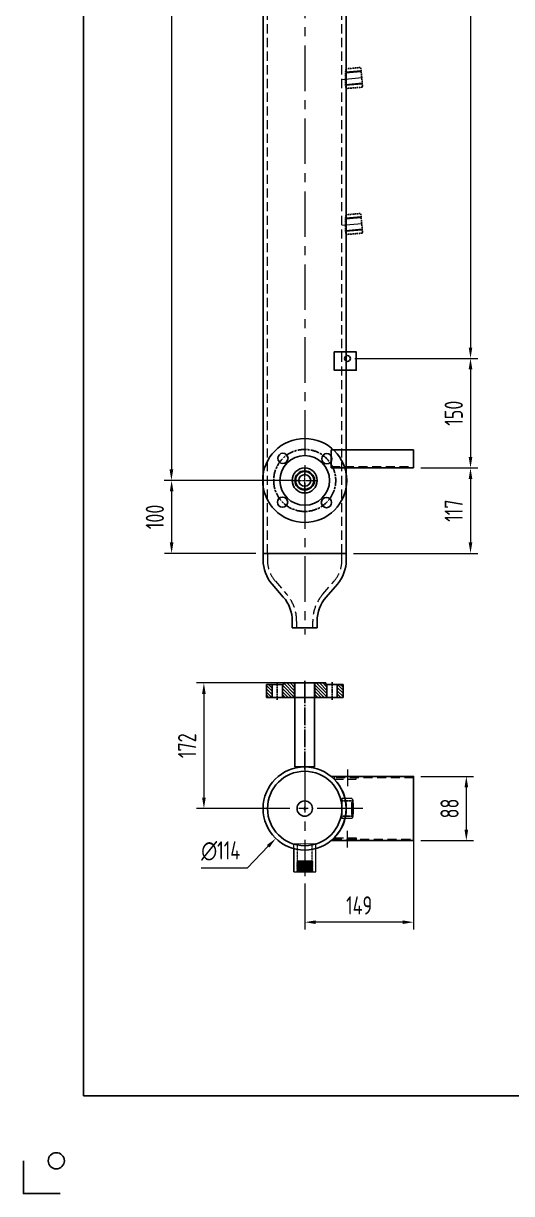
# Model space of a CAD drawing. Header units: millimetres. Extents: x -46397 to 283259, y -8690 to 23983.
# Drawn here: x 220243 to 220911, y -2453 to -850 of the extents above; entities that cross this region are included whole.
import ezdxf

# ---------------------------------------------------------------- set-up
doc = ezdxf.new("R2010")
doc.units = ezdxf.units.MM
for name, pattern in [('ACAD_ISO04W100', [30, 24, -3, 0, -3]), ('ACISOTGL', [3, 2, -1]), ('AM_ISO08W050', [18, 12, -1.5, 3, -1.5]), ('AM_ISO08W050x2', [9, 6, -0.75, 1.5, -0.75]), ('CENTER', [2, 1.25, -0.25, 0.25, -0.25]), ('HIDDEN', [0.375, 0.25, -0.125])]:
    doc.linetypes.add(name, pattern=pattern)
doc.layers.get('Defpoints').update_dxf_attribs({"lineweight": 0})
doc.layers.add('7. DUONG KHUAT', color=4, linetype='ACISOTGL')
for name, color, linetype, lineweight in [('AM_5', 3, 'Continuous', 25), ('AM_7', 4, 'AM_ISO08W050', 25), ('Dtext', 255, 'Continuous', 20), ('Long_AM_Hidden', 4, 'HIDDEN', 9), ('Long_AM_Visible', 30, 'Continuous', 25), ('Long_Centerline', 1, 'CENTER', 9), ('Long_Dim', 3, 'Continuous', 9)]:
    doc.layers.add(name, color=color, linetype=linetype, lineweight=lineweight)
doc.styles.add('Chu va so', font='arial.ttf')
doc.styles.add('GHI CHÚ 3', font='isocp_IV25.ttf', dxfattribs={"width": 0.8})
doc.styles.add('TCVN', font='arial.ttf')
doc.dimstyles.new('Vuong_DIM', dxfattribs={"dimtxt": 2.5, "dimasz": 2.3, "dimexe": 1.25, "dimexo": 0, "dimtad": 1, "dimtoh": 1, "dimdec": 0, "dimdsep": 46, "dimtxsty": 'GHI CHÚ 3', "dimcen": 2.3, "dimclrd": 9, "dimclre": 9, "dimclrt": 2, "dimadec": 0, "dimazin": 0, "dimtm": 1e-09, "dimtfac": 1, "dimtdec": 0, "dimtofl": 0, "dimtmove": 1, "dimatfit": 3, "dimfxl": 1, "dimtfill": 1, "dimlwd": 9, "dimlwe": 9, "dimarcsym": 1})

# ---------------------------------------------------------------- blocks, each defined once
blk = doc.blocks.new('fsdfsdfretr')
at = {"color": 0, "linetype": 'Continuous', "lineweight": 0}
for p, q in [((-7.4, 13.5), (6, 13.5)), ((6, 13.5), (6, -13.5)), ((-7.4, -13.5), (6, -13.5))]:
    blk.add_line(p, q, dxfattribs=at)
at = {"color": 7, "linetype": 'HIDDEN'}
blk.add_lwpolyline([(-8.3, 10.5), (6, 10.5), (6, -10.5), (-8.3, -10.5)], dxfattribs=at)
at = {"color": 0, "linetype": 'Continuous', "lineweight": 0}
for centre, major_axis, ratio, start_param, end_param in [((-8.3, 0), (0, 10.5), 0.074708, -1.570796, 4.712389), ((-7.4, 0), (0, 13.5), 0.087156, 0.000009, 0.007654), ((-7.4, 0), (0, -13.5), 0.087156, -0.007654, -0.000009)]:
    blk.add_ellipse(centre, major_axis=major_axis, ratio=ratio, start_param=start_param, end_param=end_param, dxfattribs=at)
blk.add_open_spline([(-7.4, 13.5), (-7.6, 13.5), (-7.8, 13.4), (-8, 13.3), (-8.1, 13.2), (-8.3, 13), (-8.4, 12.9), (-8.6, 12.3), (-8.7, 11.9), (-8.9, 10.6), (-9.1, 9.6), (-9.2, 7.5), (-9.3, 6.3), (-9.4, 3.8), (-9.4, 2.5), (-9.4, -0.2), (-9.4, -1.6), (-9.4, -4.2), (-9.3, -5.5), (-9.2, -7.8), (-9.1, -8.9), (-8.9, -10.7), (-8.8, -11.4), (-8.6, -12.2), (-8.6, -12.5), (-8.4, -12.8), (-8.3, -13), (-8.1, -13.2), (-8, -13.3), (-7.8, -13.4), (-7.6, -13.5), (-7.4, -13.5)], degree=3, knots=[0.007654, 0.007654, 0.007654, 0.007654, 0.047131, 0.047131, 0.094356, 0.094356, 0.17345, 0.17345, 0.468643, 0.468643, 0.832062, 0.832062, 1.159941, 1.159941, 1.483259, 1.483259, 1.805515, 1.805515, 2.128048, 2.128048, 2.45265, 2.45265, 2.786241, 2.786241, 2.96009, 2.96009, 3.047014, 3.047014, 3.086684, 3.086684, 3.133938, 3.133938, 3.133938, 3.133938], dxfattribs=at)
blk = doc.blocks.new('*U2574')
at = {"color": 1, "linetype": 'ACAD_ISO04W100'}
blk.add_line((0, 118), (0, -3), dxfattribs=at)
at = {"color": 2}
blk.add_lwpolyline([(13.35, 0), (13.35, 115), (-13.35, 115), (-13.35, 0)], close=True, dxfattribs=at)
blk = doc.blocks.new('*U2573')
h = blk.add_hatch()
h.set_pattern_fill('ANSI31', color=1, angle=-90)
h.set_pattern_definition([(315, (19, -13), (2.24506, 2.24506), [])])
h.paths.add_polyline_path([(13, 9.5), (13, 17.5), (-5, 17.5), (-5, 16), (-7, 16), (-7, 0.75), (13, 0.75)])
h.paths.add_polyline_path([(13, 31.5), (13, 39.5), (-5, 39.5), (-5, 31.5)])
h.paths.add_polyline_path([(-7, -26.75), (-7, -42), (-5, -42), (-5, -43.5), (13, -43.5), (13, -35.5), (13, -26.75)])
h.paths.add_polyline_path([(-5, -57.5), (-5, -65.5), (13, -65.5), (13, -57.5)])
for p, q in [((-5, 16), (-5, 39.5)), ((-5, 39.5), (13, 39.5)), ((13, 39.5), (13, 9.5)), ((13, 31.5), (-5, 31.5)), ((13, 17.5), (-5, 17.5)), ((-7, 0.75), (-7, 16)), ((-7, 16), (-5, 16)), ((13, 0.75), (-7, 0.75)), ((-7, 0.75), (-7, -26.75)), ((13, 9.5), (13, 0.75)), ((13, 0.75), (13, -26.75)), ((13, -26.75), (-7, -26.75)), ((-7, -26.75), (-7, -42)), ((13, -35.5), (13, -26.75)), ((-7, -42), (-5, -42)), ((-5, -42), (-5, -65.5)), ((13, -43.5), (-5, -43.5)), ((13, -65.5), (13, -35.5)), ((13, -57.5), (-5, -57.5)), ((-5, -65.5), (13, -65.5))]:
    blk.add_line(p, q)
at = {"layer": 'AM_7', "linetype": 'AM_ISO08W050x2'}
for p, q in [((-8, 24.5), (16, 24.5)), ((-8, -50.5), (16, -50.5))]:
    blk.add_line(p, q, dxfattribs=at)
at = {"layer": 'AM_7'}
blk.add_line((15.88, -13), (-10, -13), dxfattribs=at)
blk = doc.blocks.new('erdgcxvb')
at = {"xscale": -1, "rotation": 180}
blk.add_blockref('*U2573', (-136, -13), dxfattribs=at)
at = {"rotation": 270}
blk.add_blockref('*U2574', (-143, 0), dxfattribs=at)
blk = doc.blocks.new('fzxcvc')
at = {"color": 0, "linetype": 'ByBlock', "lineweight": 5, "ltscale": 20}
for p, q in [((-15.2, -86.8), (-15.2, -48.5)), ((-15.2, -48.5), (14.8, -48.6)), ((14.8, -86.9), (14.8, -48.6)), ((14.8, -54.8), (14.8, -86.9)), ((-10.7, -72.5), (-10.7, -73)), ((-10.7, -74), (-10.7, -74.5)), ((-10.7, -75.5), (-10.7, -76)), ((-10.7, -77), (-10.7, -77.5)), ((-10.7, -78.5), (-10.7, -79)), ((-10.7, -80), (-10.7, -80.5)), ((-7.6, -72), (-7.6, -72.3)), ((-7.6, -72), (10.3, -72.1)), ((10.3, -73.8), (10.2, -73.8)), ((10.3, -75.3), (10.2, -75.3)), ((10.3, -79.8), (10.2, -79.8)), ((10.3, -72.3), (10.3, -72.1)), ((10.3, -73.8), (10.3, -73.3)), ((10.3, -75.3), (10.3, -74.8)), ((10.3, -76.8), (10.3, -76.3)), ((10.3, -78.3), (10.3, -77.8)), ((10.3, -79.8), (10.3, -79.3)), ((14.8, -86.9), (-15.2, -86.8)), ((-10.7, -81.5), (-10.7, -82)), ((-10.7, -83), (-10.7, -83.5)), ((-10.7, -84.5), (-10.7, -85)), ((-10.7, -86), (-10.7, -86.8)), ((10.3, -85.8), (10.2, -85.8)), ((10.3, -81.3), (10.3, -80.8)), ((10.3, -82.8), (10.3, -82.3)), ((10.3, -84.3), (10.3, -83.8)), ((10.3, -85.8), (10.3, -85.3))]:
    blk.add_line(p, q, dxfattribs=at)
at = {"color": 3, "linetype": 'HIDDEN', "lineweight": 5}
for p, q in [((-10.2, -86.8), (-10.2, -48.5)), ((9.8, -86.8), (9.8, -48.6))]:
    blk.add_line(p, q, dxfattribs=at)
at = {"color": 0, "linetype": 'ByBlock', "lineweight": 5, "ltscale": 20}
for points, knots in [([(10.2, -72.3), (10.1, -72.3), (10, -72.4), (9, -72.4), (7.3, -72.5), (5.1, -72.5), (2.5, -72.6), (-0.2, -72.7), (-3, -72.7), (-5.5, -72.8), (-7.7, -72.8), (-9.4, -72.9), (-10.4, -72.9), (-10.8, -73), (-10.7, -73), (-10.6, -73)], [0, 0, 0, 0, 0.064579, 0.148942, 0.231863, 0.314785, 0.399147, 0.482069, 0.56499, 0.649353, 0.732274, 0.815195, 0.899558, 0.98248, 1, 1, 1, 1]), ([(10.3, -73.8), (10.2, -73.8), (10.1, -73.9), (9, -73.9), (7.3, -74), (5.1, -74), (2.5, -74.1), (-0.2, -74.2), (-3, -74.2), (-5.5, -74.3), (-7.7, -74.3), (-9.4, -74.4), (-10.4, -74.4), (-10.8, -74.5), (-10.7, -74.5), (-10.6, -74.5)], [0, 0, 0, 0, 0.0814298, 0.1642746, 0.2457042, 0.3271338, 0.4099784, 0.4914082, 0.5728379, 0.6556826, 0.7371121, 0.8185417, 0.9013865, 0.9828163, 1, 1, 1, 1]), ([(10.3, -75.3), (10.2, -75.3), (10.1, -75.4), (9, -75.4), (7.3, -75.5), (5.1, -75.5), (2.5, -75.6), (-0.2, -75.7), (-3, -75.7), (-5.5, -75.8), (-7.7, -75.8), (-9.4, -75.9), (-10.4, -75.9), (-10.8, -76), (-10.7, -76), (-10.6, -76)], [0, 0, 0, 0, 0.081405, 0.164225, 0.24563, 0.327035, 0.409855, 0.49126, 0.572665, 0.655485, 0.73689, 0.818295, 0.901115, 0.98252, 1, 1, 1, 1]), ([(10.2, -76.8), (10.1, -76.8), (10, -76.9), (9, -76.9), (7.3, -77), (5.1, -77), (2.5, -77.1), (-0.2, -77.2), (-3, -77.2), (-5.5, -77.3), (-7.7, -77.3), (-9.4, -77.4), (-10.4, -77.4), (-10.8, -77.5), (-10.7, -77.5), (-10.6, -77.5)], [0, 0, 0, 0, 0.065128, 0.149367, 0.232166, 0.314966, 0.399204, 0.482004, 0.564804, 0.649042, 0.731842, 0.814641, 0.89888, 0.98168, 1, 1, 1, 1]), ([(10.2, -78.3), (10.1, -78.3), (10, -78.4), (9, -78.4), (7.3, -78.5), (5.1, -78.5), (2.5, -78.6), (-0.2, -78.7), (-3, -78.7), (-5.5, -78.8), (-7.7, -78.8), (-9.4, -78.9), (-10.5, -78.9), (-10.8, -79), (-10.7, -79), (-10.7, -79)], [0, 0, 0, 0, 0.065198, 0.149435, 0.232232, 0.315029, 0.399265, 0.482063, 0.56486, 0.649097, 0.731894, 0.814691, 0.898927, 0.981725, 1, 1, 1, 1]), ([(10.3, -79.8), (10.2, -79.8), (10.1, -79.9), (9, -79.9), (7.3, -80), (5.1, -80), (2.5, -80.1), (-0.2, -80.2), (-3, -80.2), (-5.5, -80.3), (-7.7, -80.3), (-9.4, -80.4), (-10.5, -80.4), (-10.9, -80.5), (-10.7, -80.5), (-10.7, -80.5)], [0, 0, 0, 0, 0.081399, 0.164213, 0.245612, 0.327011, 0.409825, 0.491224, 0.572623, 0.655437, 0.736836, 0.818235, 0.901049, 0.982448, 1, 1, 1, 1]), ([(-9.4, -72), (-9.7, -72.1), (-10.1, -72.2), (-10.5, -72.4), (-10.7, -72.5)], [0, 0, 0, 0, 0.499955, 1, 1, 1, 1]), ([(-7.6, -72.3), (-8.2, -72.3), (-9.4, -72.4), (-10.5, -72.4), (-10.6, -72.5), (-10.7, -72.5)], [0, 0, 0, 0, 0.331413, 0.668586, 1, 1, 1, 1]), ([(-10.7, -73), (-10.5, -73.1), (-10.1, -73.3), (-9.7, -73.4), (-9.5, -73.5)], [0, 0, 0, 0, 0.514645, 1, 1, 1, 1]), ([(10.2, -73.3), (10.2, -73.3), (10.4, -73.3), (10, -73.4), (9, -73.4), (7.3, -73.5), (5.1, -73.5), (2.5, -73.6), (-0.2, -73.7), (-3, -73.7), (-5.5, -73.8), (-7.7, -73.8), (-9.4, -73.9), (-10.5, -73.9), (-10.7, -74), (-10.7, -74)], [0, 0, 0, 0, 0.01708, 0.098518, 0.181372, 0.26281, 0.344248, 0.427101, 0.50854, 0.589978, 0.672832, 0.75427, 0.835708, 0.918562, 1, 1, 1, 1]), ([(-9.5, -73.5), (-9.7, -73.6), (-10.1, -73.7), (-10.5, -73.9), (-10.7, -74)], [0, 0, 0, 0, 0.499955, 1, 1, 1, 1]), ([(-10.7, -74.5), (-10.5, -74.6), (-10.1, -74.8), (-9.7, -74.9), (-9.5, -75)], [0, 0, 0, 0, 0.514606, 1, 1, 1, 1]), ([(10.2, -74.8), (10.2, -74.8), (10.4, -74.8), (10, -74.9), (9, -74.9), (7.3, -75), (5.1, -75), (2.5, -75.1), (-0.2, -75.2), (-3, -75.2), (-5.5, -75.3), (-7.7, -75.3), (-9.4, -75.4), (-10.5, -75.4), (-10.7, -75.5), (-10.7, -75.5)], [0, 0, 0, 0, 0.01708, 0.098518, 0.181372, 0.26281, 0.344248, 0.427101, 0.50854, 0.589978, 0.672832, 0.75427, 0.835708, 0.918562, 1, 1, 1, 1]), ([(-9.5, -75), (-9.7, -75.1), (-10.1, -75.2), (-10.5, -75.4), (-10.7, -75.5)], [0, 0, 0, 0, 0.499955, 1, 1, 1, 1]), ([(-10.7, -76), (-10.5, -76.1), (-10.1, -76.3), (-9.7, -76.4), (-9.5, -76.5)], [0, 0, 0, 0, 0.514783, 1, 1, 1, 1]), ([(10.2, -76.3), (10.2, -76.3), (10.4, -76.3), (10, -76.4), (9, -76.4), (7.3, -76.5), (5.1, -76.5), (2.5, -76.6), (-0.2, -76.7), (-3, -76.7), (-5.5, -76.8), (-7.7, -76.8), (-9.4, -76.9), (-10.5, -76.9), (-10.7, -77), (-10.7, -77)], [0, 0, 0, 0, 0.01708, 0.098518, 0.181372, 0.26281, 0.344248, 0.427101, 0.50854, 0.589978, 0.672832, 0.75427, 0.835708, 0.918562, 1, 1, 1, 1]), ([(-9.5, -76.5), (-9.7, -76.6), (-10.1, -76.7), (-10.5, -76.9), (-10.7, -77)], [0, 0, 0, 0, 0.499955, 1, 1, 1, 1]), ([(-10.7, -77.5), (-10.5, -77.6), (-10.1, -77.8), (-9.7, -77.9), (-9.5, -78)], [0, 0, 0, 0, 0.515206, 1, 1, 1, 1]), ([(10.2, -77.8), (10.2, -77.8), (10.4, -77.8), (10, -77.9), (9, -77.9), (7.3, -78), (5.1, -78), (2.5, -78.1), (-0.2, -78.2), (-3, -78.2), (-5.5, -78.3), (-7.7, -78.3), (-9.4, -78.4), (-10.5, -78.4), (-10.7, -78.5), (-10.7, -78.5)], [0, 0, 0, 0, 0.01708, 0.098518, 0.181372, 0.26281, 0.344248, 0.427101, 0.50854, 0.589978, 0.672832, 0.75427, 0.835708, 0.918562, 1, 1, 1, 1]), ([(-9.5, -78), (-9.7, -78.1), (-10.1, -78.2), (-10.5, -78.4), (-10.7, -78.5)], [0, 0, 0, 0, 0.499955, 1, 1, 1, 1]), ([(-10.7, -79), (-10.5, -79.1), (-10.1, -79.3), (-9.7, -79.4), (-9.5, -79.5)], [0, 0, 0, 0, 0.515199, 1, 1, 1, 1]), ([(10.2, -79.3), (10.2, -79.3), (10.4, -79.3), (10, -79.4), (9, -79.4), (7.3, -79.5), (5.1, -79.5), (2.5, -79.6), (-0.2, -79.7), (-3, -79.7), (-5.5, -79.8), (-7.7, -79.8), (-9.4, -79.9), (-10.5, -79.9), (-10.7, -80), (-10.7, -80)], [0, 0, 0, 0, 0.01708, 0.098518, 0.181372, 0.26281, 0.344248, 0.427101, 0.50854, 0.589978, 0.672832, 0.75427, 0.835708, 0.918562, 1, 1, 1, 1]), ([(-9.5, -79.5), (-9.7, -79.6), (-10.1, -79.7), (-10.5, -79.9), (-10.7, -80)], [0, 0, 0, 0, 0.499955, 1, 1, 1, 1]), ([(-9.5, -72), (-9.4, -72), (-9.3, -72.1), (-8.6, -72.1), (-7.8, -72.2), (-7.6, -72.2)], [0, 0, 0, 0, 0.4143863, 0.8359752, 1, 1, 1, 1]), ([(-9.4, -72), (-9.4, -72), (-9.3, -72), (-8.4, -72), (-7.4, -72), (-7.1, -72)], [0, 0, 0, 0, 0.343026, 0.767535, 1, 1, 1, 1]), ([(9, -72.8), (8.9, -72.8), (8.8, -72.9), (7.9, -72.9), (6.4, -73), (4.5, -73), (2.2, -73.1), (-0.2, -73.2), (-2.6, -73.2), (-4.9, -73.3), (-6.8, -73.3), (-8.3, -73.4), (-9.2, -73.4), (-9.3, -73.5), (-9.4, -73.5)], [0, 0, 0, 0, 0.065201, 0.152956, 0.239212, 0.325468, 0.413223, 0.499479, 0.585735, 0.67349, 0.759746, 0.846002, 0.933757, 1, 1, 1, 1]), ([(9, -74.3), (8.9, -74.3), (8.8, -74.4), (7.9, -74.4), (6.4, -74.5), (4.5, -74.5), (2.2, -74.6), (-0.2, -74.7), (-2.6, -74.7), (-4.9, -74.8), (-6.8, -74.8), (-8.3, -74.9), (-9.2, -74.9), (-9.3, -75), (-9.4, -75)], [0, 0, 0, 0, 0.065577, 0.153296, 0.239518, 0.325739, 0.413459, 0.49968, 0.585901, 0.673621, 0.759842, 0.846064, 0.933783, 1, 1, 1, 1]), ([(9, -75.8), (8.9, -75.8), (8.8, -75.9), (7.9, -75.9), (6.4, -76), (4.5, -76), (2.2, -76.1), (-0.2, -76.2), (-2.6, -76.2), (-4.9, -76.3), (-6.8, -76.3), (-8.3, -76.4), (-9.2, -76.4), (-9.4, -76.5), (-9.4, -76.5)], [0, 0, 0, 0, 0.065946, 0.15363, 0.239818, 0.326005, 0.41369, 0.499878, 0.586065, 0.67375, 0.759937, 0.846125, 0.933809, 1, 1, 1, 1]), ([(8.9, -77.3), (8.9, -77.3), (8.8, -77.4), (7.9, -77.4), (6.4, -77.5), (4.5, -77.5), (2.2, -77.6), (-0.2, -77.7), (-2.6, -77.7), (-4.9, -77.8), (-6.8, -77.8), (-8.3, -77.9), (-9.2, -77.9), (-9.4, -78), (-9.4, -78)], [0, 0, 0, 0, 0.065808, 0.153505, 0.239706, 0.325905, 0.413604, 0.499804, 0.586004, 0.673702, 0.759902, 0.846102, 0.9338, 1, 1, 1, 1]), ([(8.9, -78.8), (8.9, -78.8), (8.8, -78.9), (7.9, -78.9), (6.4, -79), (4.4, -79), (2.2, -79.1), (-0.2, -79.2), (-2.7, -79.2), (-4.9, -79.3), (-6.8, -79.3), (-8.3, -79.4), (-9.2, -79.4), (-9.4, -79.5), (-9.4, -79.5)], [0, 0, 0, 0, 0.065849, 0.153543, 0.239739, 0.325935, 0.41363, 0.499826, 0.586022, 0.673716, 0.759912, 0.846109, 0.933802, 1, 1, 1, 1]), ([(9, -72.8), (9.2, -72.7), (9.6, -72.6), (10.1, -72.4), (10.3, -72.3)], [0, 0, 0, 0, 0.499952, 1, 1, 1, 1]), ([(9, -74.3), (9.2, -74.2), (9.6, -74.1), (10.1, -73.9), (10.3, -73.8)], [0, 0, 0, 0, 0.499954, 1, 1, 1, 1]), ([(10.3, -74.8), (10.1, -74.7), (9.7, -74.5), (9.2, -74.4), (9, -74.3)], [0, 0, 0, 0, 0.514462, 1, 1, 1, 1]), ([(9, -75.8), (9.2, -75.7), (9.6, -75.6), (10.1, -75.4), (10.3, -75.3)], [0, 0, 0, 0, 0.499955, 1, 1, 1, 1]), ([(10.3, -76.3), (10.1, -76.2), (9.6, -76), (9.2, -75.9), (9, -75.8)], [0, 0, 0, 0, 0.514464, 1, 1, 1, 1]), ([(9, -77.3), (9.2, -77.2), (9.6, -77.1), (10, -76.9), (10.3, -76.8)], [0, 0, 0, 0, 0.499952, 1, 1, 1, 1]), ([(10.3, -77.8), (10, -77.7), (9.6, -77.5), (9.2, -77.4), (9, -77.3)], [0, 0, 0, 0, 0.514464, 1, 1, 1, 1]), ([(9, -78.8), (9.2, -78.7), (9.6, -78.6), (10, -78.4), (10.3, -78.3)], [0, 0, 0, 0, 0.499951, 1, 1, 1, 1]), ([(10.3, -79.3), (10, -79.2), (9.6, -79), (9.2, -78.9), (9, -78.8)], [0, 0, 0, 0, 0.514464, 1, 1, 1, 1]), ([(9, -80.3), (9.2, -80.2), (9.6, -80.1), (10, -79.9), (10.3, -79.8)], [0, 0, 0, 0, 0.499951, 1, 1, 1, 1]), ([(10.3, -73.3), (10.1, -73.2), (9.7, -73), (9.2, -72.9), (9.1, -72.8)], [0, 0, 0, 0, 0.514459, 1, 1, 1, 1]), ([(10.2, -81.3), (10.1, -81.3), (10, -81.4), (8.9, -81.4), (7.3, -81.5), (5.1, -81.5), (2.5, -81.6), (-0.2, -81.7), (-3, -81.7), (-5.5, -81.8), (-7.7, -81.8), (-9.4, -81.9), (-10.5, -81.9), (-10.9, -82), (-10.7, -82), (-10.7, -82)], [0, 0, 0, 0, 0.065341, 0.149625, 0.232469, 0.315313, 0.399597, 0.482441, 0.565285, 0.649569, 0.732413, 0.815257, 0.899541, 0.982385, 1, 1, 1, 1]), ([(10.2, -82.8), (10.1, -82.8), (10, -82.9), (8.9, -82.9), (7.3, -83), (5.1, -83), (2.5, -83.1), (-0.2, -83.2), (-3, -83.2), (-5.6, -83.3), (-7.7, -83.3), (-9.4, -83.4), (-10.5, -83.4), (-10.9, -83.5), (-10.7, -83.5), (-10.7, -83.5)], [0, 0, 0, 0, 0.064978, 0.149289, 0.232159, 0.31503, 0.39934, 0.482211, 0.565082, 0.649392, 0.732263, 0.815133, 0.899444, 0.982315, 1, 1, 1, 1]), ([(10.2, -84.3), (10.1, -84.3), (10, -84.4), (8.9, -84.4), (7.3, -84.5), (5.1, -84.5), (2.5, -84.6), (-0.2, -84.7), (-3, -84.7), (-5.6, -84.8), (-7.8, -84.8), (-9.5, -84.9), (-10.5, -84.9), (-10.9, -85), (-10.7, -85), (-10.7, -85)], [0, 0, 0, 0, 0.064541, 0.1489, 0.231817, 0.314734, 0.399092, 0.48201, 0.564927, 0.649286, 0.732203, 0.81512, 0.899479, 0.982396, 1, 1, 1, 1]), ([(-10.7, -80.5), (-10.5, -80.6), (-10.1, -80.8), (-9.7, -80.9), (-9.5, -81)], [0, 0, 0, 0, 0.5148665, 1, 1, 1, 1]), ([(10.2, -80.8), (10.2, -80.8), (10.4, -80.8), (10, -80.9), (9, -80.9), (7.3, -81), (5.1, -81), (2.5, -81.1), (-0.2, -81.2), (-3, -81.2), (-5.5, -81.3), (-7.7, -81.3), (-9.4, -81.4), (-10.5, -81.4), (-10.7, -81.5), (-10.7, -81.5)], [0, 0, 0, 0, 0.01708, 0.098518, 0.181372, 0.26281, 0.344248, 0.427101, 0.50854, 0.589978, 0.672832, 0.75427, 0.835708, 0.918562, 1, 1, 1, 1]), ([(-9.5, -81), (-9.7, -81.1), (-10.1, -81.2), (-10.5, -81.4), (-10.7, -81.5)], [0, 0, 0, 0, 0.499955, 1, 1, 1, 1]), ([(-10.7, -82), (-10.5, -82.1), (-10.1, -82.3), (-9.7, -82.4), (-9.5, -82.5)], [0, 0, 0, 0, 0.51467, 1, 1, 1, 1]), ([(10.2, -82.3), (10.2, -82.3), (10.4, -82.3), (10, -82.4), (9, -82.4), (7.3, -82.5), (5.1, -82.5), (2.5, -82.6), (-0.2, -82.7), (-3, -82.7), (-5.5, -82.8), (-7.8, -82.8), (-9.4, -82.9), (-10.5, -82.9), (-10.7, -83), (-10.7, -83)], [0, 0, 0, 0, 0.01708, 0.098518, 0.181372, 0.26281, 0.344248, 0.427101, 0.50854, 0.589978, 0.672832, 0.75427, 0.835708, 0.918562, 1, 1, 1, 1]), ([(-9.5, -82.5), (-9.7, -82.6), (-10.1, -82.7), (-10.5, -82.9), (-10.7, -83)], [0, 0, 0, 0, 0.499955, 1, 1, 1, 1]), ([(-10.7, -83.5), (-10.5, -83.6), (-10.1, -83.8), (-9.7, -83.9), (-9.5, -84)], [0, 0, 0, 0, 0.514755, 1, 1, 1, 1]), ([(10.2, -83.8), (10.2, -83.8), (10.4, -83.8), (10, -83.9), (9, -83.9), (7.3, -84), (5.1, -84), (2.5, -84.1), (-0.2, -84.2), (-3, -84.2), (-5.6, -84.3), (-7.8, -84.3), (-9.4, -84.4), (-10.5, -84.4), (-10.7, -84.5), (-10.7, -84.5)], [0, 0, 0, 0, 0.01708, 0.098518, 0.181372, 0.26281, 0.344248, 0.427101, 0.50854, 0.589978, 0.672832, 0.75427, 0.835708, 0.918562, 1, 1, 1, 1]), ([(-9.5, -84), (-9.7, -84.1), (-10.1, -84.2), (-10.5, -84.4), (-10.7, -84.5)], [0, 0, 0, 0, 0.499955, 1, 1, 1, 1]), ([(-10.7, -85), (-10.5, -85.1), (-10.1, -85.3), (-9.7, -85.4), (-9.5, -85.5)], [0, 0, 0, 0, 0.514709, 1, 1, 1, 1]), ([(10.2, -85.3), (10.2, -85.3), (10.4, -85.3), (10, -85.4), (9, -85.4), (7.3, -85.5), (5.1, -85.5), (2.5, -85.6), (-0.2, -85.7), (-3, -85.7), (-5.6, -85.8), (-7.8, -85.8), (-9.4, -85.9), (-10.5, -85.9), (-10.7, -86), (-10.7, -86)], [0, 0, 0, 0, 0.01708, 0.098518, 0.181372, 0.26281, 0.344248, 0.427101, 0.50854, 0.589978, 0.672832, 0.75427, 0.835708, 0.918562, 1, 1, 1, 1]), ([(-9.5, -85.5), (-9.7, -85.6), (-10.1, -85.7), (-10.5, -85.9), (-10.7, -86)], [0, 0, 0, 0, 0.4999548, 1, 1, 1, 1]), ([(8.9, -80.3), (8.9, -80.3), (8.8, -80.4), (7.9, -80.4), (6.4, -80.5), (4.4, -80.5), (2.2, -80.6), (-0.2, -80.7), (-2.7, -80.7), (-4.9, -80.8), (-6.9, -80.8), (-8.3, -80.9), (-9.2, -80.9), (-9.4, -81), (-9.4, -81)], [0, 0, 0, 0, 0.065964, 0.153647, 0.239833, 0.326018, 0.413702, 0.499887, 0.586073, 0.673756, 0.759942, 0.846128, 0.933811, 1, 1, 1, 1]), ([(8.9, -81.8), (8.9, -81.8), (8.8, -81.9), (7.9, -81.9), (6.4, -82), (4.4, -82), (2.2, -82.1), (-0.2, -82.2), (-2.7, -82.2), (-4.9, -82.3), (-6.9, -82.3), (-8.3, -82.4), (-9.2, -82.4), (-9.4, -82.5), (-9.4, -82.5)], [0, 0, 0, 0, 0.065981, 0.153662, 0.239847, 0.32603, 0.413712, 0.499896, 0.58608, 0.673762, 0.759946, 0.84613, 0.933812, 1, 1, 1, 1]), ([(8.9, -83.3), (8.9, -83.3), (8.8, -83.4), (7.8, -83.4), (6.4, -83.5), (4.4, -83.5), (2.2, -83.6), (-0.2, -83.7), (-2.7, -83.7), (-4.9, -83.8), (-6.9, -83.8), (-8.3, -83.9), (-9.3, -83.9), (-9.4, -84), (-9.4, -84)], [0, 0, 0, 0, 0.065681, 0.15339, 0.239602, 0.325814, 0.413524, 0.499736, 0.585947, 0.673657, 0.759869, 0.846081, 0.933791, 1, 1, 1, 1]), ([(8.9, -84.8), (8.9, -84.8), (8.8, -84.9), (7.8, -84.9), (6.4, -85), (4.4, -85), (2.2, -85.1), (-0.2, -85.2), (-2.7, -85.2), (-4.9, -85.3), (-6.9, -85.3), (-8.3, -85.4), (-9.3, -85.4), (-9.4, -85.5), (-9.4, -85.5)], [0, 0, 0, 0, 0.065189, 0.152945, 0.239202, 0.325459, 0.413215, 0.499473, 0.585729, 0.673486, 0.759743, 0.846, 0.933756, 1, 1, 1, 1]), ([(10.3, -85.8), (10.2, -85.8), (10, -85.9), (8.9, -85.9), (7.3, -86), (5.1, -86), (2.5, -86.1), (-0.2, -86.2), (-3, -86.2), (-5.6, -86.3), (-7, -86.3), (-7.7, -86.3)], [0, 0, 0, 0, 0.110471, 0.222862, 0.333334, 0.443805, 0.556196, 0.666667, 0.777138, 0.889529, 1, 1, 1, 1]), ([(10.2, -80.8), (10, -80.7), (9.6, -80.5), (9.2, -80.4), (9, -80.3)], [0, 0, 0, 0, 0.514463, 1, 1, 1, 1]), ([(9, -81.8), (9.2, -81.7), (9.6, -81.6), (10, -81.4), (10.2, -81.3)], [0, 0, 0, 0, 0.499952, 1, 1, 1, 1]), ([(10.2, -82.3), (10, -82.2), (9.6, -82), (9.2, -81.9), (9, -81.8)], [0, 0, 0, 0, 0.514463, 1, 1, 1, 1]), ([(9, -83.3), (9.2, -83.2), (9.6, -83.1), (10, -82.9), (10.2, -82.8)], [0, 0, 0, 0, 0.499954, 1, 1, 1, 1]), ([(10.2, -83.8), (10, -83.7), (9.6, -83.5), (9.2, -83.4), (9, -83.3)], [0, 0, 0, 0, 0.514464, 1, 1, 1, 1]), ([(9, -84.8), (9.2, -84.7), (9.6, -84.6), (10, -84.4), (10.2, -84.3)], [0, 0, 0, 0, 0.499953, 1, 1, 1, 1]), ([(10.2, -85.3), (10, -85.2), (9.6, -85), (9.2, -84.9), (9, -84.8)], [0, 0, 0, 0, 0.514459, 1, 1, 1, 1]), ([(9, -86.3), (9.2, -86.2), (9.6, -86.1), (10, -85.9), (10.2, -85.8)], [0, 0, 0, 0, 0.499952, 1, 1, 1, 1]), ([(10.2, -86.8), (10, -86.7), (9.6, -86.5), (9.2, -86.4), (9, -86.3)], [0, 0, 0, 0, 0.514461, 1, 1, 1, 1])]:
    blk.add_open_spline(points, degree=3, knots=knots, dxfattribs=at)
blk = doc.blocks.new('*U2162')
blk.add_circle((0, 0), 7)
blk = doc.blocks.new('*U2163')
at = {"color": 0, "linetype": 'ByBlock', "lineweight": -2, "transparency": 16777216}
blk.add_blockref('*U2162', (7669, 1441.7), dxfattribs=at)
for p, rotation in [((7626.5, 1399.2), 90), ((7711.5, 1399.2), 270), ((7669, 1356.7), 180)]:
    blk.add_blockref('*U2162', p, dxfattribs=dict(at, rotation=rotation))
blk = doc.blocks.new('*U2133')
for radius in [57.5, 34, 17.2]:
    blk.add_circle((0, 0), radius)
at = {"layer": 'AM_7'}
blk.add_circle((0, 0), 42.5, dxfattribs=at)
blk.add_blockref('*U2163', (-7669, -1399.2))
blk = doc.blocks.new('sfddsfdsfd')
at = {"layer": 'Long_AM_Visible'}
blk.add_ellipse((0, 0.3), major_axis=(-13.5, 0), ratio=0.965926, start_param=-3.141592653589793, end_param=3.141592653589794, dxfattribs=at)
at = {"layer": 'Long_AM_Visible', "extrusion": (0, 0, -1)}
for major_axis in [(-12.5, 0), (-8.25, 0)]:
    blk.add_ellipse((0, 0.3), major_axis=major_axis, ratio=0.965926, start_param=-3.141592653589794, end_param=3.141592653589793, dxfattribs=at)
at = {"layer": 'Long_Centerline'}
for p, q in [((0, -16.9), (0, 17.4)), ((-16.1, 0.3), (16.1, 0.3))]:
    blk.add_line(p, q, dxfattribs=at)
blk = doc.blocks.new('*D2227')
at = {"layer": 'Defpoints', "color": 0, "transparency": 16777216}
for p in [(220686.5, -268.9, -0.5), (220686.5, -1308.9, -0.8), (220855.1, -1308.9)]:
    blk.add_point(p, dxfattribs=at)
at = {"layer": 'Long_Dim', "color": 9, "lineweight": 9, "transparency": 16777216}
for p, q in [((220696.5, -268.9), (220865.1, -268.9)), ((220855.1, -283.9), (220855.1, -1293.9)), ((220696.5, -1308.9), (220865.1, -1308.9))]:
    blk.add_line(p, q, dxfattribs=at)
at = {"layer": 'Long_Dim', "color": 9, "transparency": 16777216}
for points in [[(220852.6, -283.9), (220857.6, -283.9), (220855.1, -268.9)], [(220852.6, -1293.9), (220857.6, -1293.9), (220855.1, -1308.9)]]:
    blk.add_solid(points, dxfattribs=at)
at = {"layer": 'Long_Dim', "color": 2, "transparency": 16777216, "insert": (220832.1, -788.9), "char_height": 25, "attachment_point": 5, "rotation": 90, "style": 'GHI CHÚ 3', "bg_fill": 3, "box_fill_scale": 1.1, "bg_fill_color": 256, "bg_fill_true_color": 13158600, "bg_fill_transparency": 0}
blk.add_mtext('1040', dxfattribs=at)
blk = doc.blocks.new('*D2228')
at = {"layer": 'Defpoints', "color": 0, "transparency": 16777216}
for p in [(220686.5, -1308.9, -0.8), (220777.2, -1458.9, -1), (220855.1, -1458.9)]:
    blk.add_point(p, dxfattribs=at)
at = {"layer": 'Long_Dim', "color": 9, "lineweight": 9, "transparency": 16777216}
for p, q in [((220696.5, -1308.9), (220865.1, -1308.9)), ((220855.1, -1323.9), (220855.1, -1443.9)), ((220787.2, -1458.9), (220865.1, -1458.9))]:
    blk.add_line(p, q, dxfattribs=at)
at = {"layer": 'Long_Dim', "color": 9, "transparency": 16777216}
for points in [[(220852.6, -1323.9), (220857.6, -1323.9), (220855.1, -1308.9)], [(220852.6, -1443.9), (220857.6, -1443.9), (220855.1, -1458.9)]]:
    blk.add_solid(points, dxfattribs=at)
at = {"layer": 'Long_Dim', "color": 2, "transparency": 16777216, "insert": (220832.1, -1383.9), "char_height": 25, "attachment_point": 5, "rotation": 90, "style": 'GHI CHÚ 3', "bg_fill": 3, "box_fill_scale": 1.1, "bg_fill_color": 256, "bg_fill_true_color": 13158600, "bg_fill_transparency": 0}
blk.add_mtext('150', dxfattribs=at)
blk = doc.blocks.new('*D2229')
at = {"layer": 'Defpoints', "color": 0, "transparency": 16777216}
for p in [(220777.2, -1458.9, -1), (220685, -1575.9, -1), (220855.1, -1575.9)]:
    blk.add_point(p, dxfattribs=at)
at = {"layer": 'Long_Dim', "color": 9, "lineweight": 9, "transparency": 16777216}
for p, q in [((220787.2, -1458.9), (220865.1, -1458.9)), ((220855.1, -1473.9), (220855.1, -1560.9)), ((220695, -1575.9), (220865.1, -1575.9))]:
    blk.add_line(p, q, dxfattribs=at)
at = {"layer": 'Long_Dim', "color": 9, "transparency": 16777216}
for points in [[(220852.6, -1473.9), (220857.6, -1473.9), (220855.1, -1458.9)], [(220852.6, -1560.9), (220857.6, -1560.9), (220855.1, -1575.9)]]:
    blk.add_solid(points, dxfattribs=at)
at = {"layer": 'Long_Dim', "color": 2, "transparency": 16777216, "insert": (220832.1, -1517.4), "char_height": 25, "attachment_point": 5, "rotation": 90, "style": 'GHI CHÚ 3', "bg_fill": 3, "box_fill_scale": 1.1, "bg_fill_color": 256, "bg_fill_true_color": 13158600, "bg_fill_transparency": 0}
blk.add_mtext('117', dxfattribs=at)
blk = doc.blocks.new('*D2231')
at = {"layer": 'Defpoints', "color": 0, "transparency": 16777216}
for p in [(220628, -75.9, -1), (220445.4, -1476), (220628, -1476, -1)]:
    blk.add_point(p, dxfattribs=at)
at = {"layer": 'Long_Dim', "color": 9, "lineweight": 9, "transparency": 16777216}
for p, q in [((220618, -75.9), (220435.4, -75.9)), ((220445.4, -90.9), (220445.4, -1461)), ((220618, -1476), (220435.4, -1476))]:
    blk.add_line(p, q, dxfattribs=at)
at = {"layer": 'Long_Dim', "color": 9, "transparency": 16777216}
for points in [[(220442.9, -90.9), (220447.9, -90.9), (220445.4, -75.9)], [(220442.9, -1461), (220447.9, -1461), (220445.4, -1476)]]:
    blk.add_solid(points, dxfattribs=at)
at = {"layer": 'Long_Dim', "color": 2, "transparency": 16777216, "insert": (220422.4, -776), "char_height": 25, "attachment_point": 5, "rotation": 90, "style": 'GHI CHÚ 3', "bg_fill": 3, "box_fill_scale": 1.1, "bg_fill_color": 256, "bg_fill_true_color": 13158600, "bg_fill_transparency": 0}
blk.add_mtext('1400', dxfattribs=at)
blk = doc.blocks.new('*D2232')
at = {"layer": 'Defpoints', "color": 0, "transparency": 16777216}
for p in [(220628, -1476, -1), (220445.7, -1575.9), (220571, -1575.9, -1)]:
    blk.add_point(p, dxfattribs=at)
at = {"layer": 'Long_Dim', "color": 9, "lineweight": 9, "transparency": 16777216}
for p, q in [((220618, -1476), (220435.7, -1476)), ((220445.7, -1491), (220445.7, -1560.9)), ((220561, -1575.9), (220435.7, -1575.9))]:
    blk.add_line(p, q, dxfattribs=at)
at = {"layer": 'Long_Dim', "color": 9, "transparency": 16777216}
for points in [[(220443.2, -1491), (220448.2, -1491), (220445.7, -1476)], [(220443.2, -1560.9), (220448.2, -1560.9), (220445.7, -1575.9)]]:
    blk.add_solid(points, dxfattribs=at)
at = {"layer": 'Long_Dim', "color": 2, "transparency": 16777216, "insert": (220422.7, -1526), "char_height": 25, "attachment_point": 5, "rotation": 90, "style": 'GHI CHÚ 3', "bg_fill": 3, "box_fill_scale": 1.1, "bg_fill_color": 256, "bg_fill_true_color": 13158600, "bg_fill_transparency": 0}
blk.add_mtext('100', dxfattribs=at)
blk = doc.blocks.new('*D2311')
at = {"layer": 'Defpoints', "color": 0, "transparency": 16777216}
for p in [(220667.6, -1884.5), (220588.4, -1966.5)]:
    blk.add_point(p, dxfattribs=at)
at = {"layer": 'Long_Dim', "color": 9, "lineweight": 9, "transparency": 16777216}
for p, q in [((220628, -1927.8), (220628, -1923.2)), ((220625.7, -1925.5), (220630.3, -1925.5)), ((220549.6, -2006.7), (220577.9, -1977.3)), ((220486.3, -2006.7), (220549.6, -2006.7))]:
    blk.add_line(p, q, dxfattribs=at)
at = {"layer": 'Long_Dim', "color": 9, "transparency": 16777216}
blk.add_solid([(220576.1, -1975.6), (220579.7, -1979), (220588.4, -1966.5)], dxfattribs=at)
at = {"layer": 'Long_Dim', "color": 2, "transparency": 16777216, "insert": (220512.9, -1983.7), "char_height": 25, "attachment_point": 5, "style": 'GHI CHÚ 3', "bg_fill": 3, "box_fill_scale": 1.1, "bg_fill_color": 256, "bg_fill_true_color": 13158600, "bg_fill_transparency": 0}
blk.add_mtext('∅114', dxfattribs=at)
blk = doc.blocks.new('*D2310')
at = {"layer": 'Defpoints', "color": 0, "transparency": 16777216}
for p in [(220777.1, -1925.5), (220628, -2018.4), (220628, -2081.3)]:
    blk.add_point(p, dxfattribs=at)
at = {"layer": 'Long_Dim', "color": 9, "lineweight": 9, "transparency": 16777216}
for p, q in [((220777.1, -1935.5), (220777.1, -2091.3)), ((220628, -2028.4), (220628, -2091.3)), ((220762.1, -2081.3), (220643, -2081.3))]:
    blk.add_line(p, q, dxfattribs=at)
at = {"layer": 'Long_Dim', "color": 9, "transparency": 16777216}
for points in [[(220643, -2078.8), (220643, -2083.8), (220628, -2081.3)], [(220762.1, -2078.8), (220762.1, -2083.8), (220777.1, -2081.3)]]:
    blk.add_solid(points, dxfattribs=at)
at = {"layer": 'Long_Dim', "color": 2, "transparency": 16777216, "insert": (220702.6, -2058.3), "char_height": 25, "attachment_point": 5, "style": 'GHI CHÚ 3', "bg_fill": 3, "box_fill_scale": 1.1, "bg_fill_color": 256, "bg_fill_true_color": 13158600, "bg_fill_transparency": 0}
blk.add_mtext('149', dxfattribs=at)
blk = doc.blocks.new('*D2234')
at = {"layer": 'Defpoints', "color": 0, "transparency": 16777216}
for p in [(220628, -1753.5), (220489.9, -1925.5), (220571, -1925.5)]:
    blk.add_point(p, dxfattribs=at)
at = {"layer": 'Long_Dim', "color": 9, "lineweight": 9, "transparency": 16777216}
for p, q in [((220618, -1753.5), (220479.9, -1753.5)), ((220489.9, -1768.5), (220489.9, -1910.5)), ((220561, -1925.5), (220479.9, -1925.5))]:
    blk.add_line(p, q, dxfattribs=at)
at = {"layer": 'Long_Dim', "color": 9, "transparency": 16777216}
for points in [[(220487.4, -1768.5), (220492.4, -1768.5), (220489.9, -1753.5)], [(220487.4, -1910.5), (220492.4, -1910.5), (220489.9, -1925.5)]]:
    blk.add_solid(points, dxfattribs=at)
at = {"layer": 'Long_Dim', "color": 2, "transparency": 16777216, "insert": (220466.9, -1839.5), "char_height": 25, "attachment_point": 5, "rotation": 90, "style": 'GHI CHÚ 3', "bg_fill": 3, "box_fill_scale": 1.1, "bg_fill_color": 256, "bg_fill_true_color": 13158600, "bg_fill_transparency": 0}
blk.add_mtext('172', dxfattribs=at)
blk = doc.blocks.new('*D2309')
at = {"layer": 'Defpoints', "color": 0, "transparency": 16777216}
for p in [(220777.1, -1881.5), (220849.4, -1881.5), (220777.1, -1969.5)]:
    blk.add_point(p, dxfattribs=at)
at = {"layer": 'Long_Dim', "color": 9, "lineweight": 9, "transparency": 16777216}
for p, q in [((220787.1, -1881.5), (220859.4, -1881.5)), ((220849.4, -1954.5), (220849.4, -1896.5)), ((220787.1, -1969.5), (220859.4, -1969.5))]:
    blk.add_line(p, q, dxfattribs=at)
at = {"layer": 'Long_Dim', "color": 9, "transparency": 16777216}
for points in [[(220846.9, -1896.5), (220851.9, -1896.5), (220849.4, -1881.5)], [(220846.9, -1954.5), (220851.9, -1954.5), (220849.4, -1969.5)]]:
    blk.add_solid(points, dxfattribs=at)
at = {"layer": 'Long_Dim', "color": 2, "transparency": 16777216, "insert": (220826.4, -1925.5), "char_height": 25, "attachment_point": 5, "rotation": 90, "style": 'GHI CHÚ 3', "bg_fill": 3, "box_fill_scale": 1.1, "bg_fill_color": 256, "bg_fill_true_color": 13158600, "bg_fill_transparency": 0}
blk.add_mtext('88', dxfattribs=at)
blk = doc.blocks.new('*U2444')
at = {"lineweight": 25}
for points in [[(0, 0), (4021.1, 0), (4021.1, 2634), (0, 2634)], [(0, 0), (3040.4, 0), (3040.4, 2634), (0, 2634)]]:
    blk.add_lwpolyline(points, close=True, dxfattribs=at)
at = {"lineweight": 25, "elevation": -0.1}
blk.add_lwpolyline([(-90.6, -98.4), (-90.6, -147.6), (-35.2, -147.6)], dxfattribs=at)
at = {"lineweight": 25}
blk.add_circle((-41, -98.1, -0.1), 12.2, dxfattribs=at)
at = {"layer": 'Dtext', "ltscale": 0.1}
for tag, p, height, style in [('REV_3', (3066.3, 989.4), 17.5, 'TCVN'), ('FOR_APPROVAL3', (3241.4, 988.1, -0.2), 21, 'TCVN'), ('REV_2', (3066.3, 924), 17.5, 'TCVN'), ('FOR_APPROVAL2', (3241.4, 922.7, -0.2), 21, 'TCVN'), ('REV_1', (3066.3, 858.6), 17.5, 'TCVN'), ('FOR_APPROVAL1', (3241.4, 857.3, -0.2), 21, 'TCVN'), ('NGUOI_VE', (3428, 792.3, -0.1), 21, 'TCVN'), ('NGUOI_KIEM_2', (3613.7, 792.3, -0.2), 21, 'TCVN'), ('NGUOI_DUYET', (3838.1, 792.3, -0.2), 21, 'TCVN'), ('REV_0', (3066.3, 793.2), 17.5, 'TCVN'), ('1.1_A4', (3849.3, 39.9, -0.2), 21, 'Chu va so'), ('A4_A4', (3919.3, 39.9, -0.2), 21, 'Chu va so'), ('REV.', (3976.8, 39.9, -0.2), 21, 'Chu va so')]:
    blk.add_attdef(tag, p, '', height=height, dxfattribs=dict(at, style=style))
for tag, p, height, style, width in [('NGAY_REV03', (3110.6, 988.1, -0.2), 18.2, 'TCVN', 0.95), ('NGAY_REV02', (3110.6, 922.7, -0.2), 18.2, 'TCVN', 0.95), ('NGAY_REV01', (3110.6, 857.3, -0.2), 18.2, 'TCVN', 0.95), ('NGAY_REV0', (3110.6, 792, -0.2), 18.2, 'TCVN', 0.95), ('DWD.NO', (3109, 17.1, -0.2), 28, 'Chu va so', 0.85)]:
    blk.add_attdef(tag, p, '', height=height, dxfattribs=dict(at, style=style, width=width))
at = {"layer": 'Dtext', "lineweight": 25, "ltscale": 0.1, "style": 'Chu va so'}
for tag, p, height in [('PROJECT_CODE', (3311.5, 329.3), 42), ('TITLE1', (3129.5, 251.1, -0.2), 28), ('TITLE2', (3129.5, 185.2, -0.2), 28), ('TITLE3', (3129.5, 119.8, -0.2), 28)]:
    blk.add_attdef(tag, p, '', height=height, dxfattribs=at)

msp = doc.modelspace()

# ---------------------------------------------------------------- linework, layer by layer
at = {"color": 7, "linetype": 'Continuous'}
msp.add_line((220684.97, -1575.92, -1.05), (220570.97, -1575.92, -1.05), dxfattribs=at)
msp.add_line((220610.97, -1677.92, -1.05), (220644.97, -1677.92, -1.05))
at = {"layer": 'Long_AM_Hidden', "ltscale": 50}
for p, q in [((220576.97, -1575.92, -1.05), (220576.97, 2.08, -1.05)), ((220678.97, -1575.92, -1.05), (220678.97, 2.08, -1.05))]:
    msp.add_line(p, q, dxfattribs=at)
at = {"layer": 'Long_AM_Hidden', "ltscale": 50, "elevation": -1.05}
for points in [[(220576.97, -1575.92), (220576.97, -1585.22, 0.1808704), (220587.77, -1614.09), (220603.23, -1631.87, -0.1808704), (220616.97, -1668.61), (220616.97, -1677.92)], [(220638.97, -1677.92), (220638.97, -1668.61, -0.1808704), (220652.71, -1631.87), (220668.17, -1614.09, 0.1808704), (220678.97, -1585.22), (220678.97, -1575.92)]]:
    msp.add_lwpolyline(points, format="xyb", dxfattribs=at)
msp.add_lwpolyline([(220666.44, -1967.47), (220777.14, -1967.47), (220777.13, -1883.47), (220666.43, -1883.47)], dxfattribs=at)
msp.add_lwpolyline([(220668.51, -1885.47), (220698.51, -1885.47), (220698.51, -1881.47), (220668.51, -1881.47)], close=True, dxfattribs=at)
at = {"layer": 'Long_AM_Visible'}
for p, q in [((220664.13, -1433.92), (220664.13, -1458.92)), ((220684.97, -1575.92, -1.05), (220570.97, -1575.92, -1.05)), ((220610.97, -1677.92, -1.05), (220644.97, -1677.92, -1.05))]:
    msp.add_line(p, q, dxfattribs=at)
at = {"layer": 'Long_AM_Visible', "elevation": -1.05}
for points in [[(220570.97, -1575.92), (220570.97, -1585.22, 0.1808704), (220583.24, -1618.03), (220598.7, -1635.81, -0.1808704), (220610.97, -1668.61), (220610.97, -1677.92)], [(220644.97, -1677.92), (220644.97, -1668.61, -0.1808704), (220657.24, -1635.81), (220672.7, -1618.03, 0.1808704), (220684.97, -1585.22), (220684.97, -1575.92)]]:
    msp.add_lwpolyline(points, format="xyb", dxfattribs=at)
msp.add_lwpolyline([(220664.14, -1969.47), (220777.14, -1969.47), (220777.13, -1881.47), (220664.13, -1881.47, -0.471924)], format="xyb", close=True, dxfattribs=at)
at = {"layer": 'Long_AM_Visible'}
msp.add_polyline3d([(220684.97, -1575.92, -1.05), (220684.97, 2.08, -1.05), (220570.97, 2.08, -1.05), (220570.97, -1575.92, -1.05)], dxfattribs=at)
for centre, radius in [((220627.97, -1925.52, -1.05), 57), ((220627.97, -1925.52, -1.05), 50.98), ((220627.97, -1925.57, -1.05), 10.5)]:
    msp.add_circle(centre, radius, dxfattribs=at)
at = {"layer": 'Long_Centerline', "ltscale": 50}
for p, q in [((220627.97, 20.08, -1.05), (220627.97, -1687, -1.05)), ((220627.97, -1868.52, -1.05), (220627.97, -2018.43, -1.05)), ((220686.51, -1872.21, -1.05), (220686.51, -1894.73, -1.05)), ((220707.64, -1925.52, -1.05), (220548.3, -1925.52, -1.05))]:
    msp.add_line(p, q, dxfattribs=at)

# ---------------------------------------------------------------- block references
at = {"xscale": -1, "rotation": 314.5000000000001}
msp.add_blockref('*U2133', (220627.97, -1476.02, -1.05), dxfattribs=at)
at = {"rotation": 270.0088688710136}
msp.add_blockref('erdgcxvb', (220627.97, -1896.47, -1.05), dxfattribs=at)
at = {"layer": 'Long_AM_Visible'}
msp.add_blockref('sfddsfdsfd', (220627.97, -1476.28, -1.05), dxfattribs=at)
at = {"layer": 'Long_AM_Visible', "xscale": -1, "rotation": 0.001133276576821274}
msp.add_blockref('fsdfsdfretr', (220684.96, -1925.52, -1.05), dxfattribs=at)
at = {"layer": 'Long_AM_Visible', "xscale": -1}
msp.add_blockref('fzxcvc', (220627.97, -1925.57, -1.05), dxfattribs=at)

# ---------------------------------------------------------------- next in the draw order: dimensions: what is measured, and where the dimension line sits
at = {"layer": 'Long_Dim'}
for base, p1, p2, picture, middle in [((220445.38, -1476.02), (220627.97, -75.92, -1.05), (220627.97, -1476.02, -1.05), '*D2231', (220422.39, -775.97)), ((220855.07, -1308.92), (220686.51, -268.92, -0.53), (220686.51, -1308.92, -0.78), '*D2227', (220832.08, -788.92))]:
    dim = msp.add_linear_dim(base=base, p1=p1, p2=p2, angle=90, dimstyle='Vuong_DIM', override={"dimtxt": 25, "dimasz": 15, "dimexe": 10, "dimexo": 10, "dimgap": 10}, dxfattribs=at)
    dim.commit()
    dim.dimension.update_dxf_attribs({"geometry": picture, "text_midpoint": middle})
dim = msp.add_diameter_dim_2p(p1=(220667.57, -1884.53, -1.05), p2=(220588.36, -1966.51, -1.05), dimstyle='Vuong_DIM', override={"dimtxt": 25, "dimasz": 15, "dimexe": 10, "dimexo": 10, "dimgap": 10}, dxfattribs=at)
dim.commit()
dim.dimension.update_dxf_attribs({"geometry": '*D2311', "text_midpoint": (220512.94, -1983.75, -1.05)})

# ---------------------------------------------------------------- next in the draw order: linework, layer by layer
at = {"layer": '7. DUONG KHUAT'}
for points in [[(220684.97, -911.96, -1.05), (220694.43, -911.13, -1.05), (220703.9, -910.3, -1.05), (220704.89, -910.21, -1.05), (220704.98, -911.21, -1.05), (220706.07, -923.66, -1.05), (220707.16, -936.11, -1.05), (220707.19, -936.53, -1.05), (220706.93, -936.84, -1.05), (220706.66, -937.16, -1.05), (220706.25, -937.2, -1.05), (220695.61, -938.08, -1.05), (220684.97, -938.96, -1.05), (220683.73, -938.96, -1.05), (220683.73, -925.46, -1.05), (220683.73, -911.96, -1.05), (220684.97, -911.96, -1.05)], [(220684.97, -1111.96, -1.05), (220694.43, -1111.13, -1.05), (220703.9, -1110.3, -1.05), (220704.89, -1110.21, -1.05), (220704.98, -1111.21, -1.05), (220706.07, -1123.66, -1.05), (220707.16, -1136.11, -1.05), (220707.19, -1136.53, -1.05), (220706.93, -1136.84, -1.05), (220706.66, -1137.16, -1.05), (220706.25, -1137.2, -1.05), (220695.61, -1138.08, -1.05), (220684.97, -1138.96, -1.05), (220683.73, -1138.96, -1.05), (220683.73, -1125.46, -1.05), (220683.73, -1111.96, -1.05), (220684.97, -1111.96, -1.05)]]:
    msp.add_rational_spline(points, [1, 1, 1, 0.707106781192, 1, 1, 1, 0.92387953251, 1, 0.92387953251, 1, 1, 1, 0.707106781187, 1, 0.707106781187, 1], degree=2, knots=[0, 0, 0, 1, 1, 2.5707963, 2.5707963, 3.5707963, 3.5707963, 4.3561945, 4.3561945, 5.1415927, 5.1415927, 6.1415927, 6.1415927, 7.712389, 7.712389, 9.2831853, 9.2831853, 9.2831853], dxfattribs=at)
at = {"layer": 'AM_5'}
for p, q in [((220705.36, -915.51, -1.05), (220683.98, -917.38, -1.05)), ((220705.28, -914.7, -1.05), (220684.04, -916.56, -1.05)), ((220706.78, -931.82, -1.05), (220684, -933.81, -1.05)), ((220684.06, -934.62, -1.05), (220706.85, -932.63, -1.05)), ((220705.36, -1115.51, -1.05), (220683.98, -1117.38, -1.05)), ((220705.28, -1114.7, -1.05), (220684.04, -1116.56, -1.05)), ((220706.78, -1131.82, -1.05), (220684, -1133.81, -1.05)), ((220684.06, -1134.62, -1.05), (220706.85, -1132.63, -1.05))]:
    msp.add_line(p, q, dxfattribs=at)
at = {"layer": 'Long_Centerline', "ltscale": 50}
for p, q in [((220678.97, -926.44, -1.05), (220706.1, -924.07, -1.05)), ((220678.97, -1126.44, -1.05), (220706.1, -1124.07, -1.05))]:
    msp.add_line(p, q, dxfattribs=at)

# ---------------------------------------------------------------- next in the draw order: dimensions: what is measured, and where the dimension line sits
at = {"layer": 'Long_Dim'}
for base, p1, p2, angle, picture, middle in [((220855.07, -1458.92), (220686.51, -1308.92, -0.78), (220777.2, -1458.92, -1.05), 90, '*D2228', (220832.08, -1383.92)), ((220445.7, -1575.92), (220627.97, -1476.02, -1.05), (220570.97, -1575.92, -1.05), 90, '*D2232', (220422.71, -1525.97)), ((220627.97, -2081.33, -1.05), (220777.13, -1925.47, -1.05), (220627.97, -2018.43, -1.05), 180, '*D2310', (220702.55, -2058.29, -1.05))]:
    dim = msp.add_linear_dim(base=base, p1=p1, p2=p2, angle=angle, dimstyle='Vuong_DIM', override={"dimtxt": 25, "dimasz": 15, "dimexe": 10, "dimexo": 10, "dimgap": 10}, dxfattribs=at)
    dim.commit()
    dim.dimension.update_dxf_attribs({"geometry": picture, "text_midpoint": middle})

# ---------------------------------------------------------------- next in the draw order: linework, layer by layer
at = {"layer": 'Long_AM_Hidden', "ltscale": 50, "elevation": -1.05}
msp.add_lwpolyline([(220668.51, -1965.57), (220698.51, -1965.57), (220698.51, -1969.57), (220668.51, -1969.57)], close=True, dxfattribs=at)
at = {"layer": 'Long_AM_Visible'}
msp.add_line((220664.13, -1433.92), (220777.2, -1433.92, -1.05), dxfattribs=at)
at = {"layer": 'Long_AM_Visible', "elevation": -0.78}
msp.add_lwpolyline([(220668.51, -1299.92), (220698.51, -1299.92), (220698.51, -1324.92), (220668.51, -1324.92)], close=True, dxfattribs=at)
at = {"layer": 'Long_AM_Visible'}
msp.add_circle((220686.51, -1308.92, -0.78), 4, dxfattribs=at)
at = {"layer": 'Long_Centerline', "ltscale": 50}
msp.add_line((220686.51, -1978.83, -1.05), (220686.51, -1956.3, -1.05), dxfattribs=at)

# ---------------------------------------------------------------- next in the draw order: dimensions: what is measured, and where the dimension line sits
at = {"layer": 'Long_Dim'}
for base, p1, p2, picture, middle in [((220855.07, -1575.92), (220777.2, -1458.92, -1.05), (220684.97, -1575.92, -1.05), '*D2229', (220832.12, -1517.42)), ((220489.93, -1925.52, -1.05), (220627.95, -1753.52, -1.05), (220570.97, -1925.52, -1.05), '*D2234', (220466.94, -1839.52, -1.05)), ((220849.39, -1881.47, -1.05), (220777.14, -1969.47, -1.05), (220777.13, -1881.47, -1.05), '*D2309', (220826.4, -1925.47, -1.05))]:
    dim = msp.add_linear_dim(base=base, p1=p1, p2=p2, angle=90, dimstyle='Vuong_DIM', override={"dimtxt": 25, "dimasz": 15, "dimexe": 10, "dimexo": 10, "dimgap": 10}, dxfattribs=at)
    dim.commit()
    dim.dimension.update_dxf_attribs({"geometry": picture, "text_midpoint": middle})

# ---------------------------------------------------------------- next in the draw order: linework, layer by layer
at = {"layer": 'Long_AM_Hidden', "ltscale": 50}
msp.add_line((220664.13, -1456.92), (220777.2, -1456.92, -1.05), dxfattribs=at)
at = {"layer": 'Long_AM_Visible'}
for p in [(220777.2, -1433.92, -1.05), (220664.13, -1458.92)]:
    msp.add_line(p, (220777.2, -1458.92, -1.05), dxfattribs=at)

# ---------------------------------------------------------------- next in the draw order: block references
at = {"xscale": 0.9084576280678549, "yscale": 0.9084576280678549, "zscale": 0.9084576280678549}
msp.add_blockref('*U2444', (220324.92, -2319.06, -0.23), dxfattribs=at)

doc.saveas('drawing.dxf')
